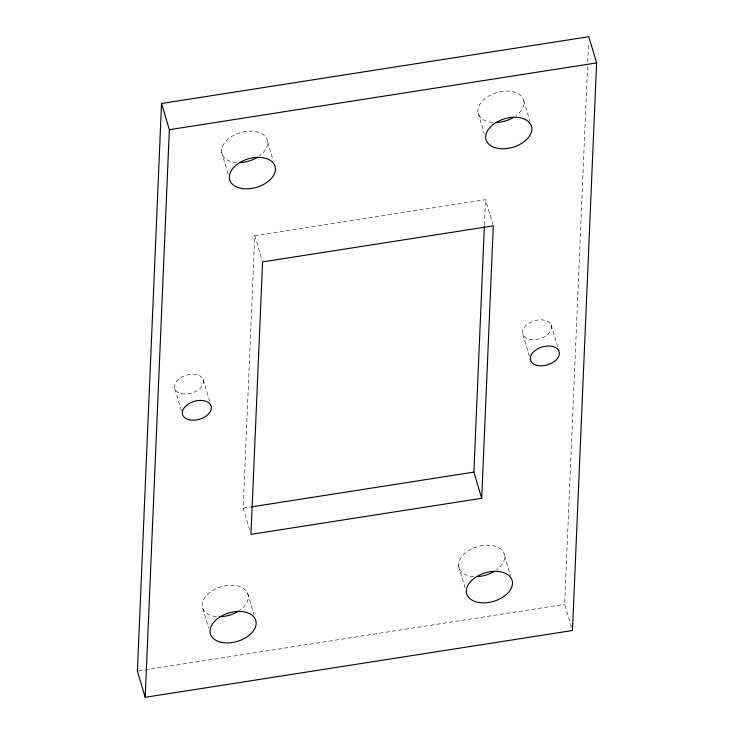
<?xml version="1.0" encoding="UTF-8"?>
<svg xmlns="http://www.w3.org/2000/svg" width="734" height="734" viewBox="0 0 734 734"><rect width="100%" height="100%" fill="white"/><g stroke="black" fill="none" stroke-linecap="round" stroke-linejoin="round"><path stroke-width="0.55" stroke-dasharray="3.67 2.75" d="M249.679 529.994L243.174 508.167L254.762 235.715L485.486 199.648L492.973 224.751M484.422 224.824L485.486 199.648M571.483 627.231L564.648 604.311L587.539 66.455M587.732 61.876L588.567 42.425M243.174 508.167L249.955 507.102M138.515 670.931L564.648 604.311M523.764 100.558L529.948 121.293M551.161 325.034L557.675 346.87M478.118 113.082L484.293 133.827M522.883 334.42L529.398 356.247M504.643 555.831L510.497 575.484M458.585 565.987L465.099 587.815M267.607 141.818L273.14 160.37M254.762 235.715L262.249 260.818M221.549 151.975L228.384 174.894M203.171 379.432L209.676 401.269M247.707 593.531L253.891 614.275M174.894 388.818L181.399 410.645M202.795 608.431L208.658 628.084M216.374 616.588A23.672 14.836 -16.6 0 1 205.74 596.274A23.672 14.836 -16.6 0 1 240.679 586.961A23.672 14.836 -16.6 0 1 239.587 610.404M473.696 576.585A23.672 14.836 -16.6 0 1 461.64 556.776A23.672 14.836 -16.6 0 1 496.468 546.665A23.672 14.836 -16.6 0 1 496.432 569.988M492.514 122.459A23.672 14.836 -16.6 0 1 481.036 102.595A23.672 14.836 -16.6 0 1 515.598 92.502A23.672 14.836 -16.6 0 1 516.25 115.522M236.66 162.572A23.672 14.836 -16.6 0 1 224.595 142.772A23.672 14.836 -16.6 0 1 259.432 132.652A23.672 14.836 -16.6 0 1 259.396 155.966M181.408 393.617A14.909 9.34 -16.6 0 0 203.557 381.854A14.909 9.34 -16.6 0 0 182.124 376.909A14.909 9.34 -16.6 0 0 181.408 393.617M529.407 339.218A14.909 9.34 -16.6 0 0 551.555 327.456A14.909 9.34 -16.6 0 0 530.113 322.51A14.909 9.34 -16.6 0 0 529.407 339.218"/><path stroke-width="1.1" d="M161.535 103.494L137.386 671.105L145.194 697.3L572.465 630.506L596.614 62.895L588.806 36.7L161.535 103.494L169.352 129.689L145.194 697.3M481.706 498.294L493.303 225.843L262.57 261.91L250.982 534.361L481.706 498.294L473.898 472.1L484.367 225.971M169.352 129.689L596.614 62.895M251.083 506.928L473.898 472.1M238.779 610.945A23.672 14.836 -16.6 0 1 219.613 616.725M494.505 571.281A23.672 14.836 -16.6 0 1 477.192 576.621M513.708 117.256A23.672 14.836 -16.6 0 1 495.386 122.56M257.469 157.26A23.672 14.836 -16.6 0 1 240.156 162.609M189.216 419.811A14.909 9.34 -16.6 0 0 211.364 408.049A14.909 9.34 -16.6 0 0 189.932 403.104A14.909 9.34 -16.6 0 0 189.216 419.811M537.215 365.413A14.909 9.34 -16.6 0 0 559.363 353.65A14.909 9.34 -16.6 0 0 537.921 348.705A14.909 9.34 -16.6 0 0 537.215 365.413M220.962 642.259A23.672 14.836 -16.6 0 0 256.138 623.57A23.672 14.836 -16.6 0 0 222.09 615.716A23.672 14.836 -16.6 0 0 220.962 642.259M479.284 602.55A23.672 14.836 -16.6 0 0 512.451 582.034A23.672 14.836 -16.6 0 0 476.531 576.731A23.672 14.836 -16.6 0 0 479.284 602.55M500.322 148.653A23.672 14.836 -16.6 0 0 531.572 126.753A23.672 14.836 -16.6 0 0 494.349 123.642A23.672 14.836 -16.6 0 0 500.322 148.653M242.248 188.537A23.672 14.836 -16.6 0 0 275.415 168.013A23.672 14.836 -16.6 0 0 239.495 162.728A23.672 14.836 -16.6 0 0 242.248 188.537"/></g></svg>
